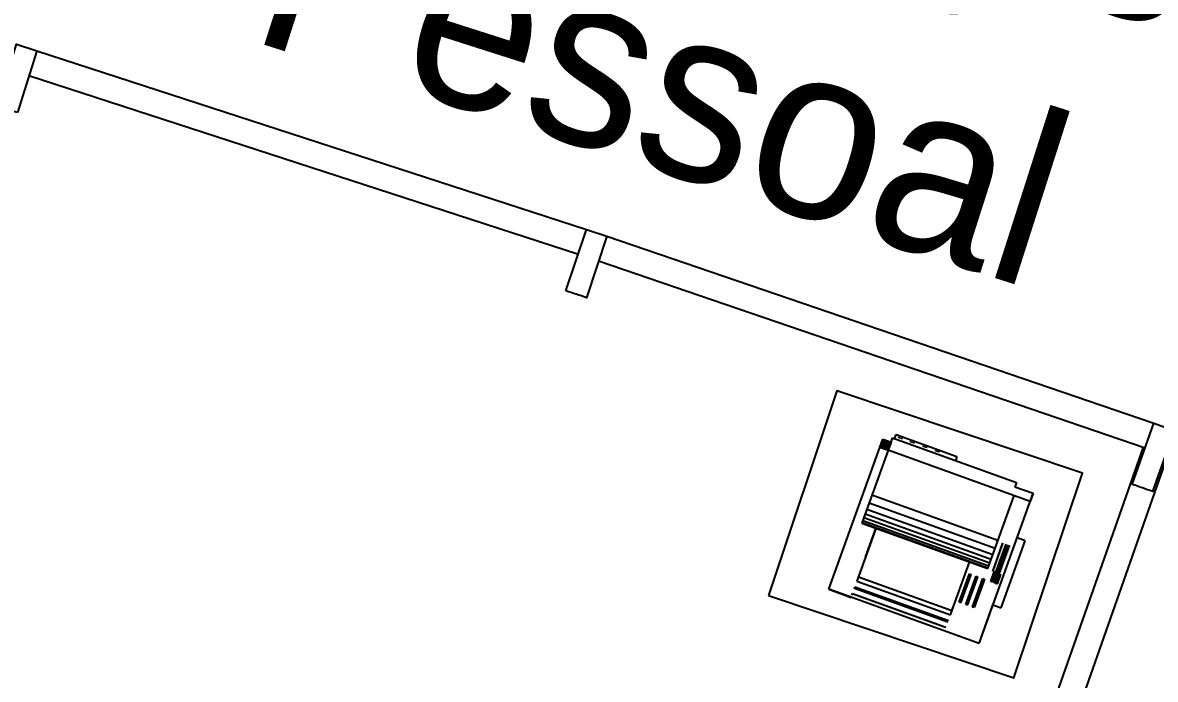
# Model space of a CAD drawing. Header units: millimetres. Extents: x 0 to 86.4, y -30.6 to 19.1.
# Drawn here: x 42.448 to 45.071, y 12.112 to 13.633 of the extents above; entities that cross this region are included whole.
import ezdxf

# ---------------------------------------------------------------- set-up
doc = ezdxf.new("R2010")
doc.units = ezdxf.units.MM
for name, color, linetype in [('AR-DIV', 2, 'Continuous'), ('AR-ESQ', 2, 'Continuous'), ('AR-MOB', 2, 'Continuous'), ('AR-TXT', 2, 'Continuous')]:
    doc.layers.add(name, color=color, linetype=linetype)
doc.styles.add('1-125', font='stylu.ttf', dxfattribs={"height": 0.2})

# ---------------------------------------------------------------- blocks, each defined once
blk = doc.blocks.new('impressora')
at = {"color": 1}
for p, q in [((0.39, 0.37), (0.02, 0.37)), ((0.02, 0.325), (0.02, 0.37)), ((0.02, 0.37), (0.04, 0.37)), ((0.04, 0.37), (0.04, 0)), ((0.295, 0.39), (0.13, 0.39)), ((0.13, 0.39), (0.13, 0.37)), ((0.295, 0.37), (0.295, 0.39)), ((0.39, 0.37), (0.295, 0.37)), ((0.39, 0.37), (0.39, 0)), ((0.222, 0.359), (0.152, 0.359)), ((0.152, 0.355), (0.222, 0.355)), ((0.222, 0.351), (0.152, 0.351)), ((0.222, 0.343), (0.152, 0.343)), ((0.2456, 0.363), (0.222, 0.363)), ((0.222, 0.359), (0.222, 0.355)), ((0.2456, 0.359), (0.222, 0.359)), ((0.2456, 0.355), (0.222, 0.355)), ((0.222, 0.351), (0.222, 0.347)), ((0.2456, 0.351), (0.222, 0.351)), ((0.2456, 0.347), (0.222, 0.347)), ((0.2456, 0.359), (0.2456, 0.363)), ((0.2456, 0.359), (0.2456, 0.355)), ((0.2456, 0.351), (0.2456, 0.347)), ((0.01, 0.02), (0.01, 0.325)), ((0.01, 0.325), (0.02, 0.325)), ((0.22, 0.33), (0.04, 0.33)), ((0.15, 0.02), (0.15, 0.33)), ((0.17, 0.02), (0.17, 0.33)), ((0.185, 0.02), (0.185, 0.33)), ((0.197, 0.02), (0.197, 0.33)), ((0.206, 0.02), (0.206, 0.33)), ((0.213, 0.02), (0.213, 0.33)), ((0.218, 0.02), (0.218, 0.33)), ((0.22, 0.02), (0.22, 0.33)), ((0.22, 0.33), (0.22, 0.33)), ((0.2456, 0.3271), (0.2456, 0.3311)), ((0.2456, 0.3311), (0.3156, 0.3311)), ((0.3156, 0.3271), (0.2456, 0.3271)), ((0.3156, 0.3311), (0.3156, 0.3271)), ((0.2456, 0.3106), (0.2456, 0.3146)), ((0.3156, 0.3146), (0.2456, 0.3146)), ((0.3156, 0.3106), (0.2456, 0.3106)), ((0.2456, 0.2946), (0.2456, 0.2986)), ((0.3156, 0.2986), (0.2456, 0.2986)), ((0.3156, 0.2946), (0.2456, 0.2946)), ((0.3156, 0.3146), (0.3156, 0.3106)), ((0.3156, 0.2986), (0.3156, 0.2946)), ((0.35, 0.285), (0.22, 0.285)), ((0.35, 0.285), (0.33, 0.285)), ((0.34, 0.285), (0.34, 0.055)), ((0.35, 0.055), (0.35, 0.285)), ((0.364, 0.0552), (0.364, 0.2852)), ((0.368, 0.2852), (0.368, 0.0552)), ((0.3804, 0.0552), (0.3804, 0.2852)), ((0, 0.025), (0, 0.175)), ((0, 0.175), (0.01, 0.175)), ((0.0026, 0.1315), (0.0058, 0.1315)), ((0.0026, 0.1009), (0.0058, 0.101)), ((0.0026, 0.0696), (0.0058, 0.0696)), ((0.2911, 0.055), (0.22, 0.055)), ((0.22, 0.055), (0.35, 0.055)), ((0.368, 0.0552), (0.364, 0.0552)), ((0.3844, 0.0552), (0.3804, 0.0552)), ((0.39, 0), (0.39, 0.055)), ((0.0026, 0.0407), (0.0058, 0.0407)), ((0.01, 0.025), (0, 0.025)), ((0.01, 0.02), (0.01, 0.025)), ((0.02, 0.02), (0.01, 0.02)), ((0.02, 0), (0.02, 0.02)), ((0.02, 0.02), (0.02, 0.02)), ((0.02, 0.02), (0.04, 0.02)), ((0.04, 0.02), (0.22, 0.02)), ((0.04, 0), (0.04, 0.02)), ((0.39, 0), (0.02, 0)), ((0.39, 0), (0.39, 0))]:
    blk.add_line(p, q, dxfattribs=at)
for points in [[(0.152, 0.359), (0.222, 0.359), (0.152, 0.363), (0.222, 0.363)], [(0.152, 0.351), (0.222, 0.351), (0.152, 0.355), (0.222, 0.355)], [(0.152, 0.343), (0.222, 0.343), (0.152, 0.347), (0.222, 0.347)], [(0.364, 0.2852), (0.364, 0.0552), (0.368, 0.2852), (0.368, 0.0552)], [(0.3804, 0.2852), (0.3804, 0.0552), (0.3844, 0.2852), (0.3844, 0.0552)], [(0.0058, 0.1219), (0.0026, 0.1219), (0.0058, 0.1315), (0.0026, 0.1315)], [(0.0058, 0.0913), (0.0026, 0.0913), (0.0058, 0.101), (0.0026, 0.1009)], [(0.0058, 0.06), (0.0026, 0.06), (0.0058, 0.0696), (0.0026, 0.0696)], [(0.0058, 0.0311), (0.0026, 0.0311), (0.0058, 0.0407), (0.0026, 0.0407)], [(0.04, 0), (0.02, 0), (0.04, 0.02), (0.02, 0.02)]]:
    blk.add_solid(points, dxfattribs=at)

msp = doc.modelspace()

# ---------------------------------------------------------------- linework, layer by layer
at = {"layer": 'AR-DIV'}
for p, q in [((45.0424, 12.6501), (43.7115, 8.8568)), ((45.099, 12.6302), (43.7682, 8.8369))]:
    msp.add_line(p, q, dxfattribs=at)
at = {"layer": 'AR-ESQ'}
for points in [[(42.4359, 13.425, 0.000138), (42.3882, 13.4401), (42.4335, 13.5831), (42.4812, 13.568)], [(43.7061, 13.0119), (43.7536, 13.1542), (43.801, 13.1383), (43.7536, 12.9961, 0.000138)], [(45.0173, 12.5635), (45.067, 12.7051), (45.1142, 12.6885), (45.0645, 12.547, 0.000138)]]:
    msp.add_lwpolyline(points, format="xyb", close=True, dxfattribs=at)
at = {"layer": 'AR-ESQ', "color": 1}
for points in [[(42.4812, 13.568), (43.7536, 13.1542)], [(43.801, 13.1383), (45.067, 12.7051)]]:
    msp.add_lwpolyline(points, dxfattribs=at)
at = {"layer": 'AR-ESQ'}
for points in [[(42.4626, 13.5109), (43.7351, 13.0971)], [(43.7816, 13.0816), (45.0475, 12.6483)]]:
    msp.add_lwpolyline(points, dxfattribs=at)
at = {"layer": 'AR-MOB', "color": 2, "extrusion": (1.71272e-07, 5.10733e-07, 1), "elevation": 0}
msp.add_lwpolyline([(44.1747, 12.3062), (44.7435, 12.1154), (44.9025, 12.5895), (44.3336, 12.7802)], close=True, dxfattribs=at)

# ---------------------------------------------------------------- block references
at = {"layer": 'AR-MOB', "extrusion": (-1.5101e-07, 6.66007e-07, 1), "rotation": 250.1675638033532}
msp.add_blockref('impressora', (44.4468, 12.6872, 0), dxfattribs=at)

# ---------------------------------------------------------------- texts
at = {"layer": 'AR-TXT', "color": 2, "insert": (43.7809, 14.2421), "char_height": 0.2, "attachment_point": 5, "rotation": 342.2805, "style": '1-125'}
msp.add_mtext('{\\H2x;Dilpe/Segep\\PDiretoria de Legislação\\Pde Pessoal}', dxfattribs=at)

doc.saveas('drawing.dxf')
